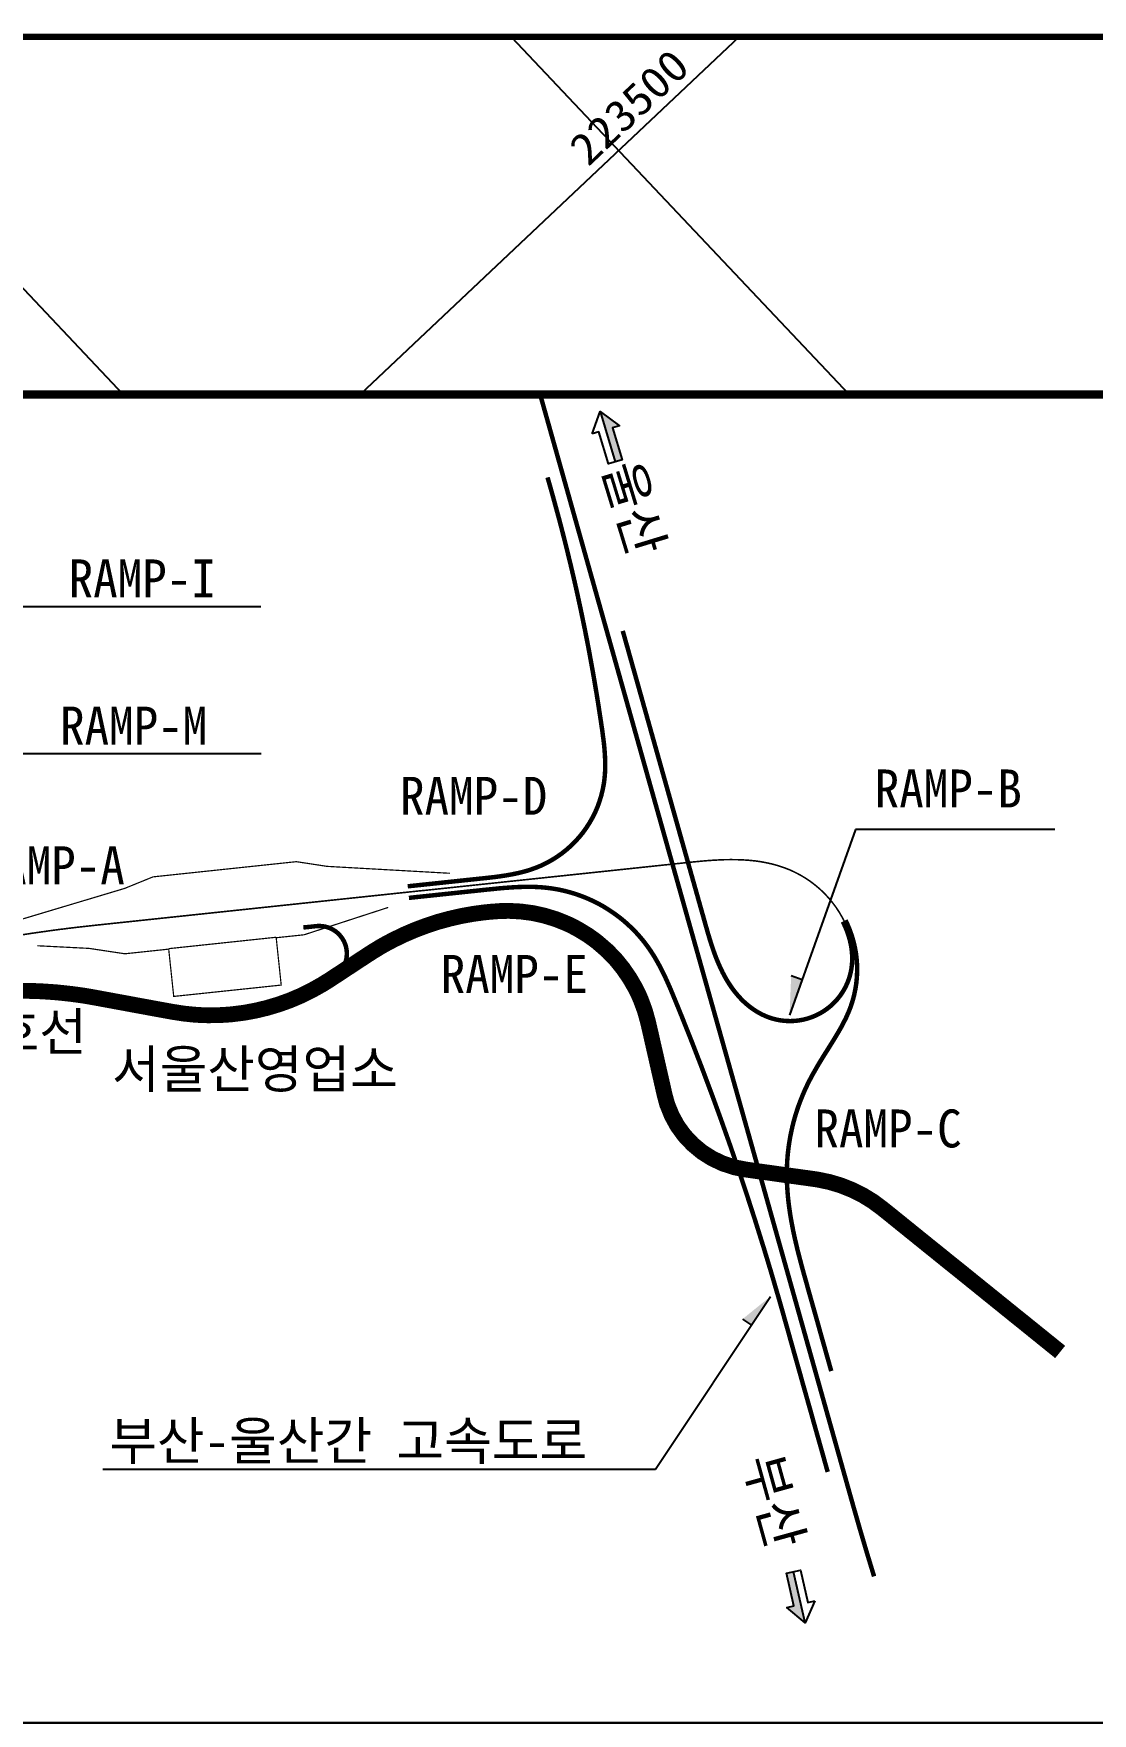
# Model space of a CAD drawing. Extents: x 222982 to 225286, y 223892 to 225222.
# Drawn here: x 223283 to 223483.7, y 224903.5 to 225221.8 of the extents above; entities that cross this region are included whole.
import ezdxf
from ezdxf.enums import TextEntityAlignment as Align

# ---------------------------------------------------------------- set-up
doc = ezdxf.new("R2010")
doc.units = 0
doc.header["$MEASUREMENT"] = 0
doc.linetypes.add('HIDDEN', pattern=[0.375, 0.25, -0.125])
doc.layers.get('0').update_dxf_attribs({"linetype": 'CONTINUOUS'})
for name, color, linetype in [('CA-ALGN-군도14', 2, 'CONTINUOUS'), ('CA-ALGN-두현IC', 2, 'CONTINUOUS'), ('CA-ALGN-본선', 2, 'CONTINUOUS'), ('CA-ALGN-현IC', 2, 'CONTINUOUS'), ('CA-ALGN-회차로', 2, 'CONTINUOUS'), ('CA-LEAL', 1, 'CONTINUOUS'), ('CA-TEXT', 3, 'CONTINUOUS'), ('CV-GRID-BORD', 4, 'CONTINUOUS'), ('CV-GRID-LINE', 1, 'CONTINUOUS'), ('CV-GRID-TEXT', 4, 'CONTINUOUS'), ('CZ-LIN1', 7, 'CONTINUOUS'), ('CZ-SYMB', 2, 'CONTINUOUS'), ('CZ-TEXT', 3, 'CONTINUOUS')]:
    doc.layers.add(name, color=color, linetype=linetype)
doc.styles.add('GHS', font='DotumChe.ttf')
doc.styles.add('돋움체', font='DotumChe.ttf')

# ---------------------------------------------------------------- blocks, each defined once
blk = doc.blocks.new('CZDIRA2')
blk.add_hatch(color=256).paths.add_polyline_path([(0, 0), (0, -2), (9.33, -2), (9.33, -4), (14.67, 0)])
blk.add_line((14.67, 0), (0, 0))
blk.add_lwpolyline([(9.33, 4), (14.67, 0), (9.33, -4), (9.33, -2), (0, -2), (0, 2), (9.33, 2)], close=True)

msp = doc.modelspace()

# ---------------------------------------------------------------- hatches: boundary and pattern name
at = {"layer": 'CA-LEAL'}
for points in [[(223426.59, 225043.31), (223428.7, 225042.56), (223426.29, 225035.78)], [(223417.37, 224978.22), (223419.05, 224977.1), (223422.65, 224982.5)]]:
    msp.add_hatch(color=256, dxfattribs=at).paths.add_polyline_path(points)

# ---------------------------------------------------------------- linework, layer by layer
at = {"layer": 'CA-ALGN-군도14', "linetype": 'HIDDEN', "const_width": 3, "flags": 128}
msp.add_lwpolyline([(223477.56, 224972), (223475.79, 224973.43), (223474.02, 224974.86), (223472.25, 224976.29), (223470.48, 224977.72), (223468.7, 224979.15), (223466.93, 224980.58), (223465.16, 224982.01), (223463.39, 224983.44), (223461.62, 224984.87), (223459.85, 224986.3), (223458.08, 224987.73), (223456.3, 224989.15), (223455.42, 224989.87), (223455.06, 224990.16), (223454.89, 224990.3), (223454.62, 224990.51), (223454.53, 224990.58), (223454.27, 224990.8), (223454.18, 224990.87), (223452.76, 224992.01), (223450.99, 224993.44), (223449.22, 224994.87), (223447.45, 224996.3), (223445.68, 224997.73), (223445.57, 224997.82), (223445.22, 224998.1), (223445.22, 224998.1), (223443.9, 224999.16), (223443.86, 224999.19), (223442.08, 225000.52), (223440.14, 225001.71), (223438.1, 225002.72), (223435.99, 225003.56), (223433.8, 225004.21), (223431.58, 225004.67), (223431.03, 225004.75), (223429.32, 225004.99), (223427.07, 225005.3), (223424.81, 225005.61), (223422.56, 225005.93), (223420.3, 225006.24), (223418.05, 225006.56), (223417.89, 225006.58), (223415.82, 225006.99), (223413.66, 225007.7), (223411.6, 225008.67), (223409.68, 225009.89), (223407.93, 225011.35), (223406.37, 225013), (223405.03, 225014.84), (223403.94, 225016.84), (223403.09, 225018.95), (223402.65, 225020.57), (223402.51, 225021.15), (223402.01, 225023.37), (223401.5, 225025.59), (223401.38, 225026.14), (223401.22, 225026.81), (223401, 225027.81), (223400.9, 225028.25), (223400.49, 225030.03), (223400.29, 225030.91), (223399.99, 225032.25), (223399.51, 225034.32), (223399.48, 225034.46), (223398.87, 225036.66), (223398.08, 225038.79), (223397.67, 225039.73), (223397.57, 225039.93), (223397.52, 225040.04), (223397.37, 225040.34), (223397.27, 225040.55), (223397.12, 225040.85), (223397.01, 225041.05), (223395.98, 225042.83), (223394.69, 225044.7), (223393.62, 225046.03), (223393.25, 225046.46), (223391.91, 225047.85), (223391.66, 225048.09), (223389.94, 225049.58), (223389.41, 225050), (223388.11, 225050.93), (223386.17, 225052.12), (223384.96, 225052.75), (223384.65, 225052.9), (223384.14, 225053.14), (223382.03, 225053.99), (223379.85, 225054.66), (223377.63, 225055.15), (223375.37, 225055.45), (223373.1, 225055.57), (223371.38, 225055.53), (223371.35, 225055.53), (223370.83, 225055.49), (223369.47, 225055.39), (223368.56, 225055.29), (223368.45, 225055.28), (223368.33, 225055.27), (223366.3, 225054.99), (223364.06, 225054.59), (223361.85, 225054.08), (223359.65, 225053.48), (223357.49, 225052.77), (223355.36, 225051.97), (223353.26, 225051.07), (223351.21, 225050.08), (223350.01, 225049.45), (223349.41, 225049.12), (223349.31, 225049.06), (223349.21, 225049), (223348.82, 225048.78), (223347.45, 225047.95), (223347.26, 225047.83), (223346.78, 225047.52), (223346.52, 225047.35), (223346.12, 225047.09), (223345.92, 225046.96), (223345.54, 225046.71), (223345.35, 225046.59), (223343.45, 225045.34), (223341.55, 225044.09), (223339.65, 225042.84), (223339.13, 225042.5), (223337.72, 225041.62), (223335.74, 225040.51), (223333.7, 225039.5), (223331.6, 225038.61), (223329.46, 225037.84), (223327.28, 225037.19), (223325.07, 225036.66), (223322.83, 225036.25), (223320.57, 225035.97), (223319.66, 225035.9), (223318.53, 225035.83), (223318.3, 225035.82), (223316.36, 225035.79), (223316.02, 225035.79), (223314.89, 225035.82), (223314.2, 225035.86), (223313.75, 225035.89), (223313.41, 225035.91), (223311.48, 225036.11), (223309.25, 225036.46), (223309.24, 225036.46), (223307, 225036.87), (223304.76, 225037.28), (223302.52, 225037.69), (223300.28, 225038.11), (223299.16, 225038.31), (223298.04, 225038.52), (223294.61, 225039.15), (223294.16, 225039.23), (223293.72, 225039.31), (223293.27, 225039.38), (223292.82, 225039.46), (223292.37, 225039.53), (223291.92, 225039.59), (223291.47, 225039.66), (223291.02, 225039.72), (223290.56, 225039.78), (223290.11, 225039.84), (223289.66, 225039.89), (223289.21, 225039.94), (223288.76, 225039.99), (223288.3, 225040.04), (223287.85, 225040.08), (223287.4, 225040.13), (223286.94, 225040.16), (223286.49, 225040.2), (223286.04, 225040.23), (223285.58, 225040.26), (223285.13, 225040.29), (223284.67, 225040.32), (223284.22, 225040.34), (223283.76, 225040.36), (223283.31, 225040.38), (223282.85, 225040.39), (223282.4, 225040.4), (223281.94, 225040.41), (223281.49, 225040.42), (223281.03, 225040.42), (223280.58, 225040.42), (223280.12, 225040.42), (223279.67, 225040.42), (223279.21, 225040.41), (223278.76, 225040.4), (223278.3, 225040.39), (223277.85, 225040.38), (223277.39, 225040.36), (223276.94, 225040.34), (223276.48, 225040.32), (223276.03, 225040.29), (223275.57, 225040.26), (223275.47, 225040.25)], dxfattribs=at)
at = {"layer": 'CA-ALGN-두현IC', "linetype": 'HIDDEN', "flags": 128}
for points, const_width in [([(223380.43, 225137.69), (223380.74, 225136.59), (223381.05, 225135.5), (223381.27, 225134.72), (223381.36, 225134.4), (223381.66, 225133.31), (223381.96, 225132.21), (223382.26, 225131.11), (223382.56, 225130.01), (223382.85, 225128.91), (223383.14, 225127.81), (223383.42, 225126.71), (223383.7, 225125.61), (223383.98, 225124.5), (223384.25, 225123.4), (223384.52, 225122.29), (223384.79, 225121.19), (223385.05, 225120.08), (223385.31, 225118.97), (223385.57, 225117.86), (223385.82, 225116.75), (223386.07, 225115.64), (223386.31, 225114.53), (223386.55, 225113.42), (223386.79, 225112.3), (223387.02, 225111.19), (223387.25, 225110.07), (223387.48, 225108.96), (223387.7, 225107.84), (223387.92, 225106.73), (223388.14, 225105.61), (223388.35, 225104.49), (223388.55, 225103.37), (223388.76, 225102.25), (223388.96, 225101.13), (223389.16, 225100.01), (223389.35, 225098.89), (223389.54, 225097.77), (223389.73, 225096.64), (223389.91, 225095.52), (223390.09, 225094.4), (223390.26, 225093.27), (223390.43, 225092.15), (223390.57, 225091.25), (223390.57, 225091.24), (223390.6, 225091.02), (223390.77, 225089.9), (223390.92, 225088.77), (223391.07, 225087.64), (223391.19, 225086.51), (223391.28, 225085.37), (223391.34, 225084.24), (223391.36, 225083.1), (223391.33, 225081.96), (223391.24, 225080.83), (223391.2, 225080.45), (223391.1, 225079.7), (223390.89, 225078.58), (223390.62, 225077.47), (223390.29, 225076.38), (223389.91, 225075.31), (223389.46, 225074.27), (223388.95, 225073.25), (223388.39, 225072.26), (223387.77, 225071.3), (223387.11, 225070.38), (223386.39, 225069.5), (223385.62, 225068.66), (223384.81, 225067.86), (223383.96, 225067.11), (223383.06, 225066.4), (223382.13, 225065.75), (223381.16, 225065.15), (223380.16, 225064.61), (223379.14, 225064.12), (223378.27, 225063.76), (223378.08, 225063.69), (223377.01, 225063.31), (223375.92, 225062.99), (223374.81, 225062.72), (223373.7, 225062.49), (223372.58, 225062.29), (223371.45, 225062.12), (223370.32, 225061.97), (223369.19, 225061.84), (223368.06, 225061.72), (223367.66, 225061.68), (223366.93, 225061.6), (223365.8, 225061.48), (223364.66, 225061.36), (223363.53, 225061.24), (223362.4, 225061.12), (223361.27, 225061), (223360.14, 225060.88), (223359.01, 225060.76), (223357.87, 225060.64), (223356.74, 225060.52), (223355.61, 225060.4), (223354.48, 225060.28), (223353.93, 225060.22)], 0.847), ([(223436.37, 225053.54), (223436.47, 225053.34), (223436.57, 225053.13), (223436.66, 225052.93), (223436.76, 225052.72), (223436.85, 225052.51), (223436.94, 225052.3), (223437.02, 225052.09), (223437.11, 225051.88), (223437.19, 225051.67), (223437.26, 225051.45), (223437.34, 225051.24), (223437.41, 225051.02), (223437.48, 225050.8), (223437.55, 225050.59), (223437.61, 225050.37), (223437.67, 225050.15), (223437.73, 225049.93), (223437.78, 225049.71), (223437.83, 225049.48), (223437.88, 225049.26), (223437.92, 225049.04), (223437.96, 225048.81), (223438, 225048.59), (223438.03, 225048.36), (223438.06, 225048.14), (223438.08, 225047.91), (223438.1, 225047.69), (223438.12, 225047.46), (223438.14, 225047.23), (223438.15, 225047), (223438.15, 225046.78), (223438.15, 225046.55), (223438.15, 225046.32), (223438.15, 225046.09), (223438.14, 225045.87), (223438.12, 225045.64), (223438.1, 225045.41), (223438.08, 225045.19), (223438.05, 225044.96), (223438.04, 225044.87), (223438.04, 225044.87), (223438.02, 225044.74), (223437.99, 225044.51), (223437.94, 225044.29), (223437.9, 225044.06), (223437.85, 225043.84), (223437.8, 225043.62), (223437.74, 225043.4), (223437.68, 225043.18), (223437.61, 225042.96), (223437.54, 225042.75), (223437.47, 225042.53), (223437.39, 225042.32), (223437.31, 225042.1), (223437.22, 225041.89), (223437.13, 225041.69), (223437.04, 225041.48), (223436.94, 225041.27), (223436.84, 225041.07), (223436.73, 225040.87), (223436.62, 225040.67), (223436.5, 225040.47), (223436.39, 225040.28), (223436.27, 225040.09), (223436.14, 225039.9), (223436.01, 225039.71), (223435.88, 225039.52), (223435.74, 225039.34), (223435.6, 225039.16), (223435.46, 225038.98), (223435.31, 225038.81), (223435.16, 225038.64), (223435.01, 225038.47), (223434.85, 225038.3), (223434.69, 225038.14), (223434.53, 225037.98), (223434.37, 225037.83), (223434.2, 225037.67), (223434.03, 225037.52), (223433.85, 225037.38), (223433.67, 225037.23), (223433.49, 225037.09), (223433.31, 225036.96), (223433.13, 225036.83), (223432.94, 225036.7), (223432.75, 225036.57), (223432.56, 225036.45), (223432.36, 225036.33), (223432.16, 225036.22), (223431.97, 225036.11), (223431.76, 225036), (223431.56, 225035.9), (223431.36, 225035.8), (223431.15, 225035.71), (223430.94, 225035.62), (223430.73, 225035.53), (223430.52, 225035.45), (223430.3, 225035.37), (223430.09, 225035.3), (223429.87, 225035.23), (223429.65, 225035.16), (223429.43, 225035.1), (223429.21, 225035.04), (223428.99, 225034.99), (223428.77, 225034.94), (223428.55, 225034.9), (223428.32, 225034.86), (223428.1, 225034.82), (223427.87, 225034.79), (223427.65, 225034.76), (223427.42, 225034.74), (223427.19, 225034.72), (223426.97, 225034.71), (223426.74, 225034.7), (223426.51, 225034.69), (223426.28, 225034.69), (223426.06, 225034.7), (223425.83, 225034.7), (223425.6, 225034.72), (223425.37, 225034.73), (223425.15, 225034.75), (223424.92, 225034.78), (223424.7, 225034.81), (223424.47, 225034.84), (223424.25, 225034.88), (223424.02, 225034.93), (223423.8, 225034.97), (223423.58, 225035.02), (223423.36, 225035.08), (223423.14, 225035.14), (223422.92, 225035.2), (223422.8, 225035.24), (223422.8, 225035.24), (223422.7, 225035.27), (223422.49, 225035.35), (223422.27, 225035.42), (223422.06, 225035.5), (223421.85, 225035.59), (223421.64, 225035.68), (223421.43, 225035.77), (223421.22, 225035.87), (223421.02, 225035.97), (223420.82, 225036.07), (223420.62, 225036.18), (223420.42, 225036.29), (223420.22, 225036.4), (223420.03, 225036.52), (223419.83, 225036.64), (223419.64, 225036.76), (223419.45, 225036.89), (223419.27, 225037.02), (223419.08, 225037.15), (223418.9, 225037.29), (223418.72, 225037.42), (223418.54, 225037.57), (223418.36, 225037.71), (223418.19, 225037.86), (223418.02, 225038.01), (223417.85, 225038.16), (223417.68, 225038.31), (223417.51, 225038.47), (223417.35, 225038.63), (223417.19, 225038.79), (223417.03, 225038.95), (223416.88, 225039.12), (223416.72, 225039.29), (223416.57, 225039.45), (223416.42, 225039.63), (223416.27, 225039.8), (223416.13, 225039.98), (223415.98, 225040.15), (223415.84, 225040.33), (223415.71, 225040.51), (223415.57, 225040.69), (223415.43, 225040.88), (223415.3, 225041.06), (223415.17, 225041.25), (223415.04, 225041.44), (223414.92, 225041.63), (223414.79, 225041.82), (223414.67, 225042.01), (223414.55, 225042.2), (223414.43, 225042.4), (223414.32, 225042.59), (223414.2, 225042.79), (223414.09, 225042.99), (223413.98, 225043.19), (223413.87, 225043.39), (223413.77, 225043.59), (223413.66, 225043.79), (223413.56, 225043.99), (223413.46, 225044.2), (223413.36, 225044.4), (223413.26, 225044.61), (223413.16, 225044.81), (223413.07, 225045.02), (223412.98, 225045.23), (223412.88, 225045.44), (223412.79, 225045.65), (223412.7, 225045.86), (223412.62, 225046.07), (223412.53, 225046.28), (223412.45, 225046.49), (223412.36, 225046.7), (223412.28, 225046.91), (223412.2, 225047.13), (223412.12, 225047.34), (223412.04, 225047.55), (223411.97, 225047.77), (223411.89, 225047.98), (223411.81, 225048.2), (223411.74, 225048.41), (223411.67, 225048.63), (223411.6, 225048.84), (223411.52, 225049.06), (223411.45, 225049.28), (223411.38, 225049.49), (223411.32, 225049.71), (223411.25, 225049.93), (223411.18, 225050.14), (223411.11, 225050.36), (223411.05, 225050.58), (223410.98, 225050.8), (223410.92, 225051.02), (223410.85, 225051.23), (223410.79, 225051.45), (223410.72, 225051.67), (223410.66, 225051.89), (223410.6, 225052.11), (223410.54, 225052.33), (223410.47, 225052.55), (223410.41, 225052.76), (223410.35, 225052.98), (223410.29, 225053.2), (223410.23, 225053.42), (223410.16, 225053.64), (223410.16, 225053.65), (223410.16, 225053.65), (223410.1, 225053.86), (223410.04, 225054.08), (223409.98, 225054.3), (223409.92, 225054.52), (223409.86, 225054.74), (223409.79, 225054.96), (223409.73, 225055.17), (223409.67, 225055.39), (223409.61, 225055.61), (223409.55, 225055.83), (223409.48, 225056.05), (223409.42, 225056.27), (223409.36, 225056.49), (223409.3, 225056.71), (223409.24, 225056.93), (223409.18, 225057.15), (223409.11, 225057.37), (223409.05, 225057.58), (223408.99, 225057.8), (223408.93, 225058.02), (223408.87, 225058.24), (223408.81, 225058.46), (223408.74, 225058.68), (223408.68, 225058.9), (223408.62, 225059.12), (223408.56, 225059.34), (223408.5, 225059.56), (223408.44, 225059.78), (223408.37, 225059.99), (223408.31, 225060.21), (223408.25, 225060.43), (223408.19, 225060.65), (223408.13, 225060.87), (223408.07, 225061.09), (223408, 225061.31), (223407.94, 225061.53), (223407.88, 225061.75), (223407.82, 225061.97), (223407.76, 225062.19), (223407.69, 225062.4), (223407.63, 225062.62), (223407.57, 225062.84), (223407.51, 225063.06), (223407.45, 225063.28), (223407.39, 225063.5), (223407.32, 225063.72), (223407.26, 225063.94), (223407.2, 225064.16), (223407.14, 225064.38), (223407.08, 225064.6), (223407.02, 225064.81), (223406.95, 225065.03), (223406.89, 225065.25), (223406.83, 225065.47), (223406.77, 225065.69), (223406.71, 225065.91), (223406.65, 225066.13), (223406.58, 225066.35), (223406.52, 225066.57), (223406.46, 225066.79), (223406.4, 225067.01), (223406.34, 225067.22), (223406.28, 225067.44), (223406.21, 225067.66), (223406.15, 225067.88), (223406.09, 225068.1), (223406.03, 225068.32), (223405.97, 225068.54), (223405.9, 225068.76), (223405.84, 225068.98), (223405.78, 225069.2), (223405.72, 225069.42), (223405.66, 225069.63), (223405.6, 225069.85), (223405.53, 225070.07), (223405.47, 225070.29), (223405.41, 225070.51), (223405.35, 225070.73), (223405.29, 225070.95), (223405.23, 225071.17), (223405.16, 225071.39), (223405.1, 225071.61), (223405.04, 225071.83), (223404.98, 225072.04), (223404.92, 225072.26), (223404.86, 225072.48), (223404.79, 225072.7), (223404.73, 225072.92), (223404.67, 225073.14), (223404.61, 225073.36), (223404.55, 225073.58), (223404.49, 225073.8), (223404.42, 225074.02), (223404.36, 225074.24), (223404.3, 225074.45), (223404.24, 225074.67), (223404.18, 225074.89), (223404.11, 225075.11), (223404.05, 225075.33), (223403.99, 225075.55), (223403.93, 225075.77), (223403.87, 225075.99), (223403.81, 225076.21), (223403.74, 225076.43), (223403.68, 225076.65), (223403.62, 225076.86), (223403.56, 225077.08), (223403.5, 225077.3), (223403.44, 225077.52), (223403.37, 225077.74), (223403.31, 225077.96), (223403.25, 225078.18), (223403.19, 225078.4), (223403.13, 225078.62), (223403.07, 225078.84), (223403, 225079.06), (223402.94, 225079.27), (223402.88, 225079.49), (223402.82, 225079.71), (223402.76, 225079.93), (223402.7, 225080.15), (223402.63, 225080.37), (223402.57, 225080.59), (223402.51, 225080.81), (223402.45, 225081.03), (223402.39, 225081.25), (223402.32, 225081.47), (223402.26, 225081.68), (223402.2, 225081.9), (223402.14, 225082.12), (223402.08, 225082.34), (223402.02, 225082.56), (223401.95, 225082.78), (223401.89, 225083), (223401.83, 225083.22), (223401.77, 225083.44), (223401.71, 225083.66), (223401.65, 225083.88), (223401.58, 225084.09), (223401.52, 225084.31), (223401.46, 225084.53), (223401.4, 225084.75), (223401.34, 225084.97), (223401.28, 225085.19), (223401.21, 225085.41), (223401.15, 225085.63), (223401.09, 225085.85), (223401.03, 225086.07), (223400.97, 225086.29), (223400.91, 225086.5), (223400.84, 225086.72), (223400.78, 225086.94), (223400.72, 225087.16), (223400.66, 225087.38), (223400.6, 225087.6), (223400.53, 225087.82), (223400.47, 225088.04), (223400.41, 225088.26), (223400.35, 225088.48), (223400.29, 225088.7), (223400.23, 225088.91), (223400.16, 225089.13), (223400.1, 225089.35), (223400.04, 225089.57), (223399.98, 225089.79), (223399.92, 225090.01), (223399.86, 225090.23), (223399.79, 225090.45), (223399.73, 225090.67), (223399.67, 225090.89), (223399.61, 225091.11), (223399.55, 225091.32), (223399.49, 225091.54), (223399.42, 225091.76), (223399.36, 225091.98), (223399.3, 225092.2), (223399.24, 225092.42), (223399.18, 225092.64), (223399.12, 225092.86), (223399.05, 225093.08), (223398.99, 225093.3), (223398.93, 225093.52), (223398.87, 225093.73), (223398.81, 225093.95), (223398.74, 225094.17), (223398.68, 225094.39), (223398.62, 225094.61), (223398.56, 225094.83), (223398.5, 225095.05), (223398.44, 225095.27), (223398.37, 225095.49), (223398.31, 225095.71), (223398.25, 225095.93), (223398.19, 225096.14), (223398.13, 225096.36), (223398.07, 225096.58), (223398, 225096.8), (223397.94, 225097.02), (223397.88, 225097.24), (223397.82, 225097.46), (223397.76, 225097.68), (223397.7, 225097.9), (223397.63, 225098.12), (223397.57, 225098.34), (223397.51, 225098.55), (223397.45, 225098.77), (223397.39, 225098.99), (223397.33, 225099.21), (223397.26, 225099.43), (223397.2, 225099.65), (223397.14, 225099.87), (223397.08, 225100.09), (223397.02, 225100.31), (223396.95, 225100.53), (223396.89, 225100.75), (223396.83, 225100.96), (223396.77, 225101.18), (223396.71, 225101.4), (223396.65, 225101.62), (223396.58, 225101.84), (223396.52, 225102.06), (223396.46, 225102.28), (223396.4, 225102.5), (223396.34, 225102.72), (223396.28, 225102.94), (223396.21, 225103.16), (223396.15, 225103.38), (223396.09, 225103.59), (223396.03, 225103.81), (223395.97, 225104.03), (223395.91, 225104.25), (223395.84, 225104.47), (223395.78, 225104.69), (223395.72, 225104.91), (223395.66, 225105.13), (223395.6, 225105.35), (223395.54, 225105.57), (223395.47, 225105.79), (223395.41, 225106), (223395.35, 225106.22), (223395.29, 225106.44), (223395.23, 225106.66), (223395.16, 225106.88), (223395.1, 225107.1), (223395.04, 225107.32), (223394.98, 225107.54), (223394.92, 225107.76), (223394.86, 225107.98), (223394.79, 225108.2), (223394.73, 225108.41), (223394.68, 225108.61), (223394.68, 225108.61)], 0.847), ([(223277.2, 225050.44), (223277.38, 225050.47), (223277.83, 225050.55), (223278.28, 225050.62), (223278.72, 225050.7), (223279.17, 225050.77), (223279.62, 225050.84), (223280.07, 225050.91), (223280.52, 225050.98), (223280.97, 225051.05), (223281.42, 225051.12), (223281.87, 225051.19), (223282.32, 225051.26), (223282.77, 225051.33), (223283.22, 225051.39), (223283.67, 225051.46), (223284.12, 225051.52), (223284.57, 225051.59), (223285.03, 225051.65), (223285.48, 225051.71), (223285.93, 225051.78), (223286.38, 225051.84), (223286.83, 225051.9), (223287.28, 225051.96), (223287.73, 225052.02), (223288.18, 225052.08), (223288.64, 225052.13), (223289.09, 225052.19), (223289.54, 225052.25), (223289.99, 225052.3), (223290.44, 225052.36), (223290.89, 225052.41), (223291.35, 225052.47), (223291.8, 225052.52), (223292.25, 225052.57), (223292.7, 225052.62), (223293.16, 225052.67), (223293.61, 225052.72), (223294.06, 225052.77), (223294.51, 225052.82), (223294.6, 225052.83), (223304.25, 225053.85), (223304.25, 225053.85), (223305.38, 225053.97), (223306.51, 225054.09), (223307.64, 225054.21), (223308.77, 225054.33), (223309.9, 225054.45), (223311.04, 225054.57), (223312.17, 225054.69), (223313.3, 225054.81), (223314.43, 225054.93), (223315.56, 225055.05), (223316.69, 225055.17), (223317.83, 225055.29), (223318.96, 225055.41), (223320.09, 225055.53), (223321.22, 225055.65), (223322.35, 225055.77), (223323.49, 225055.89), (223324.62, 225056.01), (223325.75, 225056.13), (223326.88, 225056.25), (223328.01, 225056.37), (223329.14, 225056.49), (223330.28, 225056.61), (223331.41, 225056.73), (223332.54, 225056.85), (223333.67, 225056.97), (223334.8, 225057.09), (223335.94, 225057.21), (223337.07, 225057.33), (223338.2, 225057.45), (223339.33, 225057.57), (223340.46, 225057.69), (223341.59, 225057.81), (223342.73, 225057.93), (223343.86, 225058.05), (223344.99, 225058.17), (223346.12, 225058.29), (223347.25, 225058.41), (223348.38, 225058.53), (223349.52, 225058.65), (223350.65, 225058.77), (223351.78, 225058.89), (223352.91, 225059.01), (223354.04, 225059.13), (223355.18, 225059.25), (223356.31, 225059.37), (223357.44, 225059.48), (223358.57, 225059.6), (223359.7, 225059.72), (223360.83, 225059.84), (223361.97, 225059.96), (223363.1, 225060.08), (223364.23, 225060.2), (223365.36, 225060.32), (223366.49, 225060.44), (223367.62, 225060.56), (223368.76, 225060.68), (223369.89, 225060.8), (223371.02, 225060.92), (223372.15, 225061.04), (223373.28, 225061.16), (223374.42, 225061.28), (223375.55, 225061.4), (223376.68, 225061.52), (223377.81, 225061.64), (223378.94, 225061.76), (223380.07, 225061.88), (223381.21, 225062), (223382.34, 225062.12), (223383.47, 225062.24), (223384.6, 225062.36), (223385.73, 225062.48), (223386.87, 225062.6), (223388, 225062.72), (223389.13, 225062.84), (223390.26, 225062.96), (223391.39, 225063.08), (223392.52, 225063.2), (223393.66, 225063.32), (223394.79, 225063.44), (223395.92, 225063.56), (223397.05, 225063.68), (223398.18, 225063.8), (223399.31, 225063.92), (223400.45, 225064.04), (223401.58, 225064.16), (223402.71, 225064.28), (223403.84, 225064.4), (223404.97, 225064.52), (223405.96, 225064.62), (223406.11, 225064.64), (223407.24, 225064.76), (223408.37, 225064.87), (223409.5, 225064.98), (223410.64, 225065.08), (223411.77, 225065.16), (223412.91, 225065.22), (223414.05, 225065.27), (223415.18, 225065.28), (223416.32, 225065.27), (223417.46, 225065.23), (223418.59, 225065.15), (223419.73, 225065.04), (223420.85, 225064.88), (223421.97, 225064.67), (223423.08, 225064.42), (223424.18, 225064.11), (223425.26, 225063.75), (223426.19, 225063.39), (223426.32, 225063.34), (223427.35, 225062.86), (223428.36, 225062.33), (223429.33, 225061.75), (223430.28, 225061.11), (223431.18, 225060.42), (223432.05, 225059.68), (223432.87, 225058.9), (223433.65, 225058.06), (223434.38, 225057.19), (223435.06, 225056.28), (223435.69, 225055.33), (223436.26, 225054.35), (223436.62, 225053.67), (223436.62, 225053.67), (223436.62, 225053.67)], 0.3), ([(223354.16, 225058.03), (223355.29, 225058.15), (223356.42, 225058.27), (223357.56, 225058.39), (223358.69, 225058.51), (223359.82, 225058.63), (223360.95, 225058.75), (223362.08, 225058.87), (223363.21, 225058.99), (223364.35, 225059.11), (223365.48, 225059.23), (223366.61, 225059.35), (223367.74, 225059.47), (223368.49, 225059.55), (223368.87, 225059.59), (223370, 225059.7), (223371.14, 225059.82), (223372.27, 225059.92), (223373.41, 225060), (223374.54, 225060.07), (223375.68, 225060.11), (223376.82, 225060.13), (223377.96, 225060.11), (223379.09, 225060.05), (223380.23, 225059.95), (223380.3, 225059.94), (223381.35, 225059.8), (223382.48, 225059.61), (223383.59, 225059.37), (223384.69, 225059.08), (223385.78, 225058.75), (223386.85, 225058.37), (223387.91, 225057.95), (223388.95, 225057.48), (223389.97, 225056.98), (223390.96, 225056.43), (223391.93, 225055.83), (223392.88, 225055.2), (223393.8, 225054.53), (223394.69, 225053.83), (223395.55, 225053.08), (223396.38, 225052.3), (223397.18, 225051.49), (223397.94, 225050.64), (223398.67, 225049.77), (223399.35, 225048.86), (223399.75, 225048.3), (223400, 225047.93), (223400.62, 225046.97), (223401.19, 225045.99), (223401.74, 225044.99), (223402.26, 225043.97), (223402.75, 225042.95), (223403.22, 225041.91), (223403.68, 225040.87), (223404.12, 225039.82), (223404.55, 225038.77), (223404.98, 225037.72), (223404.99, 225037.71), (223404.99, 225037.7), (223405.41, 225036.66), (223405.84, 225035.61), (223406.26, 225034.55), (223406.68, 225033.49), (223407.1, 225032.43), (223407.52, 225031.38), (223407.94, 225030.32), (223408.35, 225029.26), (223408.76, 225028.19), (223409.17, 225027.13), (223409.58, 225026.07), (223409.98, 225025.01), (223410.38, 225023.94), (223410.78, 225022.87), (223411.18, 225021.81), (223411.58, 225020.74), (223411.97, 225019.67), (223412.36, 225018.6), (223412.75, 225017.53), (223413.14, 225016.46), (223413.52, 225015.39), (223413.9, 225014.32), (223414.28, 225013.25), (223414.66, 225012.18), (223415.04, 225011.1), (223415.41, 225010.03), (223415.78, 225008.95), (223416.15, 225007.87), (223416.52, 225006.8), (223416.88, 225005.72), (223417.24, 225004.64), (223417.6, 225003.56), (223417.96, 225002.48), (223418.32, 225001.4), (223418.67, 225000.32), (223419.02, 224999.23), (223419.37, 224998.15), (223419.72, 224997.07), (223420.06, 224995.98), (223420.4, 224994.9), (223420.74, 224993.81), (223421.08, 224992.72), (223421.42, 224991.64), (223421.75, 224990.55), (223422.08, 224989.46), (223422.41, 224988.37), (223422.74, 224987.28), (223423.06, 224986.19), (223423.38, 224985.1), (223423.7, 224984), (223424.02, 224982.91), (223424.34, 224981.82), (223424.65, 224980.72), (223424.96, 224979.63), (223425.11, 224979.11), (223425.27, 224978.53), (223425.58, 224977.44), (223425.89, 224976.34), (223426.2, 224975.25), (223426.5, 224974.15), (223426.81, 224973.06), (223427.12, 224971.96), (223427.43, 224970.86), (223427.74, 224969.77), (223428.05, 224968.67), (223428.36, 224967.58), (223428.66, 224966.48), (223428.97, 224965.39), (223429.28, 224964.29), (223429.59, 224963.2), (223429.9, 224962.1), (223430.21, 224961.01), (223430.52, 224959.91), (223430.82, 224958.81), (223431.13, 224957.72), (223431.44, 224956.62), (223431.75, 224955.53), (223432.06, 224954.43), (223432.37, 224953.34), (223432.68, 224952.24), (223432.98, 224951.15), (223433.29, 224950.05), (223433.51, 224949.27)], 0.847), ([(223434.18, 224968.38), (223433.88, 224969.47), (223433.57, 224970.57), (223433.26, 224971.66), (223432.95, 224972.76), (223432.64, 224973.85), (223432.33, 224974.95), (223432.02, 224976.05), (223431.72, 224977.14), (223431.41, 224978.24), (223431.1, 224979.33), (223430.79, 224980.43), (223430.48, 224981.52), (223430.17, 224982.62), (223429.86, 224983.71), (223429.77, 224984.03), (223429.56, 224984.81), (223429.25, 224985.91), (223428.94, 224987), (223428.64, 224988.1), (223428.35, 224989.2), (223428.06, 224990.3), (223427.78, 224991.4), (223427.52, 224992.51), (223427.26, 224993.62), (223427.02, 224994.73), (223426.8, 224995.85), (223426.59, 224996.97), (223426.4, 224998.09), (223426.24, 224999.22), (223426.09, 225000.34), (223425.97, 225001.48), (223425.88, 225002.61), (223425.81, 225003.75), (223425.77, 225004.88), (223425.76, 225006.02), (223425.77, 225006.57), (223425.79, 225007.16), (223425.85, 225008.3), (223425.94, 225009.43), (223426.07, 225010.56), (223426.23, 225011.69), (223426.42, 225012.81), (223426.65, 225013.93), (223426.9, 225015.03), (223427.19, 225016.13), (223427.52, 225017.23), (223427.87, 225018.31), (223428.26, 225019.38), (223428.68, 225020.44), (223429.12, 225021.48), (223429.6, 225022.51), (223429.81, 225022.93), (223430.11, 225023.53), (223430.65, 225024.54), (223431.21, 225025.53), (223431.78, 225026.51), (223432.37, 225027.48), (223432.97, 225028.45), (223433.58, 225029.41), (223433.7, 225029.61), (223433.73, 225029.65), (223434.18, 225030.38), (223434.78, 225031.34), (223435.37, 225032.32), (223435.94, 225033.3), (223436.48, 225034.31), (223436.99, 225035.32), (223437.45, 225036.36), (223437.82, 225037.29), (223437.87, 225037.42), (223438.22, 225038.5), (223438.52, 225039.6), (223438.75, 225040.72), (223438.93, 225041.84), (223439.04, 225042.97), (223439.09, 225044.11), (223439.08, 225045.25), (223439, 225046.38), (223438.87, 225047.51), (223438.67, 225048.63), (223438.41, 225049.74), (223438.09, 225050.83), (223437.71, 225051.91), (223437.28, 225052.96), (223436.89, 225053.78), (223436.89, 225053.78), (223436.88, 225053.8)], 0.847)]:
    msp.add_lwpolyline(points, dxfattribs=dict(at, const_width=const_width))
at = {"layer": 'CA-ALGN-본선', "linetype": 'HIDDEN', "const_width": 0.847, "flags": 128}
msp.add_lwpolyline([(223399.28, 225081.52), (223379.03, 225153.39)], dxfattribs=at)
msp.add_lwpolyline([(223442.3, 224929.48, -0.006249), (223438.27, 224943.12), (223399.28, 225081.52)], format="xyb", dxfattribs=at)
at = {"layer": 'CA-ALGN-현IC', "linetype": 'HIDDEN', "ltscale": 0.5, "const_width": 0.228, "flags": 128}
for points in [[(223305.67, 225062.01), (223332.83, 225064.89)], [(223332.83, 225064.89), (223338.65, 225064)], [(223305.67, 225062.01), (223300.28, 225059.82)], [(223361.91, 225062.69), (223338.65, 225064)], [(223300.28, 225059.82), (223277.64, 225053.04)], [(223334.3, 225051.04), (223350.23, 225056.22)], [(223283.75, 225048.96), (223293.55, 225048.46)], [(223293.55, 225048.46), (223300.35, 225047.44)], [(223300.35, 225047.44), (223308.64, 225048.32)], [(223308.63, 225048.41), (223329, 225050.57)], [(223308.64, 225048.32), (223309.59, 225039.36), (223329.96, 225041.51), (223329, 225050.57)], [(223329.01, 225050.48), (223334.3, 225051.04)]]:
    msp.add_lwpolyline(points, dxfattribs=at)
at = {"layer": 'CA-ALGN-회차로', "linetype": 'HIDDEN', "const_width": 0.847, "flags": 128}
msp.add_lwpolyline([(223334.15, 225052.42), (223334.61, 225052.47), (223335.06, 225052.51), (223335.51, 225052.56), (223335.96, 225052.61), (223336.42, 225052.66), (223336.61, 225052.68), (223336.87, 225052.7), (223337.33, 225052.7), (223337.78, 225052.67), (223338.23, 225052.6), (223338.67, 225052.48), (223339.1, 225052.33), (223339.51, 225052.15), (223339.91, 225051.92), (223340.29, 225051.67), (223340.64, 225051.38), (223340.89, 225051.15), (223340.97, 225051.06), (223341.26, 225050.72), (223341.53, 225050.35), (223341.76, 225049.96), (223341.83, 225049.84), (223341.96, 225049.55), (223342.13, 225049.13), (223342.25, 225048.69), (223342.34, 225048.24), (223342.35, 225048.15), (223342.38, 225047.79), (223342.39, 225047.33), (223342.36, 225046.88), (223342.29, 225046.43), (223342.24, 225046.21), (223342.18, 225045.99), (223342.03, 225045.56), (223341.85, 225045.14), (223341.63, 225044.74), (223341.37, 225044.37), (223341.09, 225044.01), (223340.77, 225043.68), (223340.43, 225043.38), (223340.06, 225043.12), (223340.03, 225043.09), (223339.68, 225042.87), (223339.3, 225042.62), (223339.26, 225042.59)], dxfattribs=at)
at = {"layer": 'CA-LEAL'}
for p, q in [((223326.09, 225113.18), (223278.59, 225113.18)), ((223326.17, 225085.3), (223278.67, 225085.3)), ((223438.81, 225071), (223426.29, 225035.78)), ((223476.52, 225071), (223438.81, 225071)), ((223426.59, 225043.31), (223428.7, 225042.56)), ((223400.86, 224949.79), (223422.65, 224982.5)), ((223417.37, 224978.22), (223419.05, 224977.1)), ((223296.17, 224949.79), (223400.86, 224949.79))]:
    msp.add_line(p, q, dxfattribs=at)
at = {"layer": 'CV-GRID-BORD', "const_width": 1.2}
msp.add_lwpolyline([(222982.56, 224270.32), (224562.7, 224270.32), (224562.7, 225221.17), (222982.56, 225221.17)], close=True, dxfattribs=at)
at = {"layer": 'CV-GRID-LINE', "linetype": 'Continuous'}
for p, q in [((223235.98, 225221.17), (223300, 225153.39)), ((223416.71, 225221.17), (223344.95, 225153.39)), ((223373.54, 225221.17), (223437.56, 225153.39))]:
    msp.add_line(p, q, dxfattribs=at)
at = {"layer": 'CZ-LIN1', "const_width": 1.61}
msp.add_lwpolyline([(223032.26, 224901.18), (223490.58, 224901.18), (223490.58, 225153.39), (223032.26, 225153.39)], close=True, dxfattribs=at)

# ---------------------------------------------------------------- block references
at = {"layer": 'CZ-SYMB', "yscale": 0.6774441715679131, "zscale": 0.6774441715786903}
for p, xscale, rotation in [((223393.27, 225140.64), 0.6774441715821843, 106.6702488796222), ((223427.01, 224930.37), 0.6774441715817884, 282.9739381388185)]:
    msp.add_blockref('CZDIRA2', p, dxfattribs=dict(at, xscale=xscale, rotation=rotation))

# ---------------------------------------------------------------- texts
at = {"layer": 'CA-TEXT', "style": '돋움체'}
for s, p in [('RAMP-I', (223289.68, 225114.96, -397.31)), ('RAMP-M', (223288.05, 225087.08, -397.31)), ('RAMP-D', (223352.47, 225073.77, -210.01)), ('RAMP-B', (223442.42, 225075.16)), ('RAMP-A', (223272.43, 225060.62, -132.44)), ('RAMP-E', (223360.18, 225040.03, -210.01)), ('군도14호선', (223247.72, 225029.09, -397.31)), ('서울산영업소', (223297.9, 225022.01, -397.31)), ('RAMP-C', (223431, 225010.75, -210.01)), ('부산-울산간 고속도로', (223297.39, 224951.57, -397.31))]:
    msp.add_text(s, height=7.193, dxfattribs=at).set_placement(p)
at = {"layer": 'CV-GRID-TEXT', "style": 'GHS', "width": 1.100098}
msp.add_text('223500', height=6, rotation=43.3682, dxfattribs=at).set_placement((223388.12, 225196.43), (223407.75, 225214.97), align=Align.FIT)
at = {"layer": 'CZ-TEXT', "style": '돋움체'}
for s, rotation, p in [('울산', 286.9787, (223390.83, 225139.47, -18.92)), ('부산', 285.4701, (223417.55, 224951.51, -18.92))]:
    msp.add_text(s, height=7.193, rotation=rotation, dxfattribs=at).set_placement(p)

doc.saveas('drawing.dxf')
